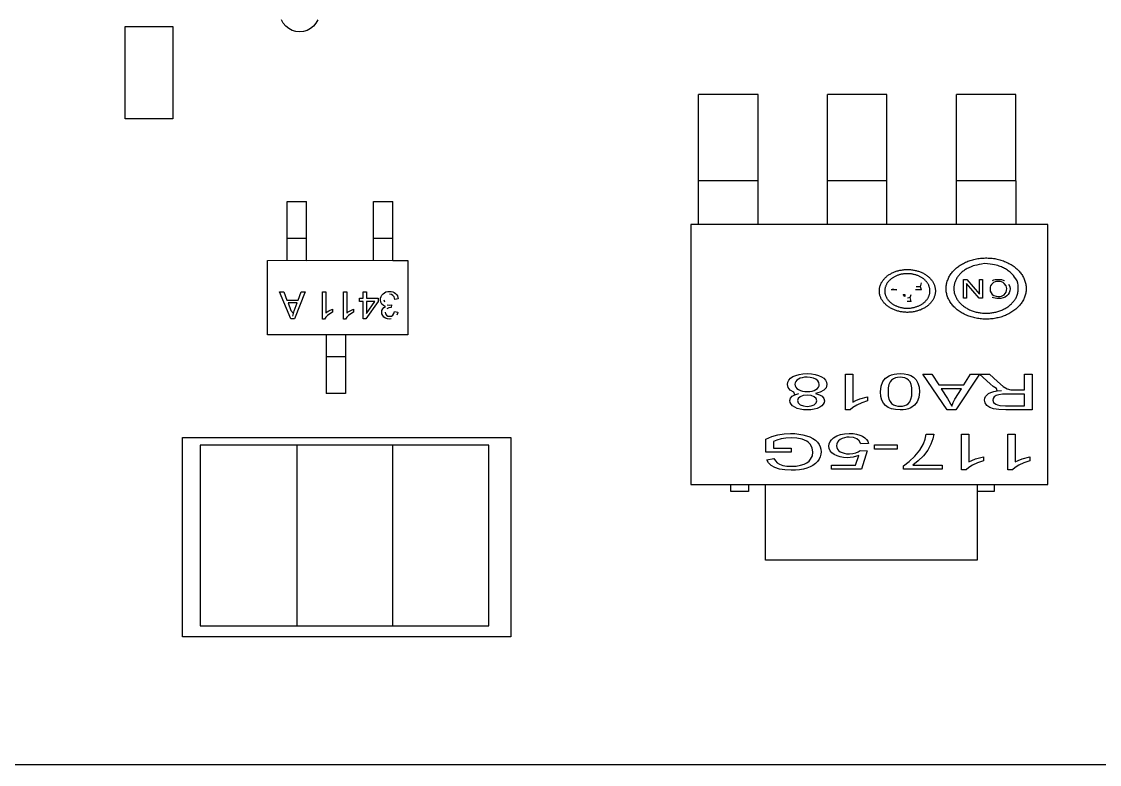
# Model space of a CAD drawing. Header units: millimetres. Extents: x -116 to 361, y -106 to 178.
# Drawn here: x 63.75 to 82.53, y -5.41 to 7.53 of the extents above; entities that cross this region are included whole.
import ezdxf

# ---------------------------------------------------------------- set-up
doc = ezdxf.new("R2010")
doc.units = ezdxf.units.MM
doc.layers.add('Edges', color=7, linetype='Continuous')

# ---------------------------------------------------------------- blocks, each defined once
blk = doc.blocks.new('Arduino Uno pl')
at = {"layer": 'Edges'}
for p, q in [((-5.498, -13.194), (-5.53, -13.135)), ((-4.895, -13.135), (-4.928, -13.194)), ((-8.25, -14.858), (-8.25, -13.249)), ((-8.25, -13.249), (-7.424, -13.249)), ((-7.424, -13.249), (-7.424, -14.858)), ((-5.455, -13.246), (-5.498, -13.194)), ((-5.403, -13.288), (-5.455, -13.246)), ((-5.344, -13.319), (-5.403, -13.288)), ((-5.279, -13.338), (-5.344, -13.319)), ((-5.082, -13.319), (-5.146, -13.338)), ((-5.023, -13.288), (-5.082, -13.319)), ((-4.971, -13.246), (-5.023, -13.288)), ((-4.928, -13.194), (-4.971, -13.246)), ((-5.213, -13.345), (-5.279, -13.338)), ((-5.146, -13.338), (-5.213, -13.345)), ((1.736, -15.938), (1.736, -14.434)), ((2.773, -14.434), (1.736, -14.434)), ((2.773, -15.938), (2.773, -14.434)), ((5.019, -14.434), (3.982, -14.434)), ((3.982, -15.938), (3.982, -14.434)), ((5.019, -15.938), (5.019, -14.434)), ((7.266, -14.434), (6.229, -14.434)), ((6.229, -15.938), (6.229, -14.434)), ((7.266, -15.938), (7.266, -14.434)), ((-7.424, -14.858), (-8.25, -14.858)), ((2.773, -15.938), (1.736, -15.938)), ((1.736, -16.703), (1.736, -15.938)), ((2.773, -16.703), (2.773, -15.938)), ((5.019, -15.938), (3.982, -15.938)), ((3.982, -16.703), (3.982, -15.938)), ((5.019, -16.703), (5.019, -15.938)), ((7.266, -15.938), (6.229, -15.938)), ((6.229, -16.703), (6.229, -15.938)), ((7.266, -15.938), (7.266, -16.703)), ((-5.432, -16.941), (-5.432, -16.299)), ((-5.432, -16.299), (-5.094, -16.299)), ((-5.094, -16.941), (-5.094, -16.299)), ((-3.927, -16.941), (-3.927, -16.299)), ((-3.927, -16.299), (-3.589, -16.299)), ((-3.589, -16.941), (-3.589, -16.299)), ((1.599, -16.703), (1.599, -21.23)), ((1.736, -16.703), (1.599, -16.703)), ((2.773, -16.703), (1.736, -16.703)), ((3.982, -16.703), (2.773, -16.703)), ((5.019, -16.703), (3.982, -16.703)), ((6.229, -16.703), (5.019, -16.703)), ((7.266, -16.703), (6.229, -16.703)), ((7.82, -16.703), (7.266, -16.703)), ((7.82, -21.23), (7.82, -16.703)), ((-5.432, -16.941), (-5.094, -16.941)), ((-5.432, -17.322), (-5.432, -16.941)), ((-5.094, -17.326), (-5.094, -16.941)), ((-3.927, -16.941), (-3.589, -16.941)), ((-3.927, -17.322), (-3.927, -16.941)), ((-3.589, -17.326), (-3.589, -16.941)), ((-5.77, -17.326), (-5.432, -17.322)), ((-5.77, -18.622), (-5.77, -17.326)), ((-5.432, -17.322), (-5.094, -17.326)), ((-5.094, -17.326), (-3.927, -17.322)), ((-3.927, -17.322), (-3.589, -17.326)), ((-3.589, -17.326), (-3.327, -17.326)), ((-3.327, -17.326), (-3.327, -18.622)), ((5.193, -17.836), (5.092, -17.836)), ((5.117, -17.822), (5.193, -17.836)), ((5.622, -17.837), (5.517, -17.837)), ((5.601, -17.786), (5.528, -17.786)), ((5.601, -17.786), (5.622, -17.718)), ((5.622, -17.837), (5.601, -17.786)), ((6.351, -17.985), (6.351, -17.661)), ((6.351, -17.661), (6.408, -17.661)), ((6.627, -17.985), (6.404, -17.731)), ((6.404, -17.731), (6.404, -17.985)), ((6.408, -17.661), (6.631, -17.916)), ((6.631, -17.916), (6.631, -17.661)), ((6.631, -17.661), (6.685, -17.661)), ((6.685, -17.661), (6.685, -17.985)), ((6.817, -17.794), (6.814, -17.823)), ((6.814, -17.823), (6.819, -17.86)), ((6.824, -17.768), (6.817, -17.794)), ((6.837, -17.745), (6.824, -17.768)), ((6.855, -17.727), (6.837, -17.745)), ((6.877, -17.712), (6.855, -17.727)), ((6.856, -17.676), (6.88, -17.667)), ((6.902, -17.701), (6.877, -17.712)), ((6.88, -17.667), (6.906, -17.661)), ((6.929, -17.695), (6.902, -17.701)), ((6.906, -17.661), (6.932, -17.657)), ((6.959, -17.692), (6.929, -17.695)), ((6.932, -17.657), (6.959, -17.656)), ((6.959, -17.656), (6.988, -17.657)), ((6.989, -17.695), (6.959, -17.692)), ((6.988, -17.657), (7.016, -17.661)), ((7.016, -17.701), (6.989, -17.695)), ((7.016, -17.661), (7.042, -17.668)), ((7.041, -17.711), (7.016, -17.701)), ((7.063, -17.726), (7.041, -17.711)), ((7.042, -17.668), (7.066, -17.678)), ((7.094, -17.766), (7.063, -17.726)), ((7.101, -17.791), (7.094, -17.766)), ((7.104, -17.818), (7.101, -17.791)), ((7.101, -17.852), (7.104, -17.818)), ((7.137, -17.738), (7.156, -17.778)), ((7.156, -17.778), (7.162, -17.819)), ((7.162, -17.819), (7.158, -17.857)), ((-5.368, -18.346), (-5.561, -17.873)), ((-5.561, -17.873), (-5.49, -17.873)), ((-5.49, -17.873), (-5.435, -18.016)), ((-5.435, -18.016), (-5.237, -18.016)), ((-5.119, -17.873), (-5.3, -18.346)), ((-5.237, -18.016), (-5.185, -17.873)), ((-5.185, -17.873), (-5.119, -17.873)), ((-4.815, -17.873), (-4.757, -17.873)), ((-4.815, -18.348), (-4.815, -17.873)), ((-4.757, -17.873), (-4.757, -18.243)), ((-4.448, -17.873), (-4.39, -17.873)), ((-4.448, -18.348), (-4.448, -17.873)), ((-4.39, -17.873), (-4.39, -18.243)), ((-4.17, -18.04), (-4.17, -17.986)), ((-4.17, -17.986), (-4.107, -17.986)), ((-4.107, -17.986), (-4.107, -17.873)), ((-4.107, -17.873), (-4.049, -17.873)), ((-4.049, -17.873), (-4.049, -17.986)), ((-4.049, -17.986), (-3.844, -17.986)), ((-3.844, -17.986), (-3.844, -18.04)), ((-3.805, -18.013), (-3.802, -17.983)), ((-3.799, -18.055), (-3.805, -18.013)), ((-3.802, -17.983), (-3.794, -17.956)), ((-3.794, -17.956), (-3.78, -17.931)), ((-3.78, -17.931), (-3.76, -17.908)), ((-3.76, -17.908), (-3.736, -17.889)), ((-3.744, -18.012), (-3.737, -18.048)), ((-3.736, -17.889), (-3.709, -17.876)), ((-3.709, -17.876), (-3.679, -17.868)), ((-3.679, -17.868), (-3.646, -17.865)), ((-3.646, -17.865), (-3.616, -17.867)), ((-3.615, -17.918), (-3.646, -17.913)), ((-3.616, -17.867), (-3.589, -17.874)), ((-3.588, -17.935), (-3.615, -17.918)), ((-3.589, -17.874), (-3.565, -17.886)), ((-3.567, -17.963), (-3.588, -17.935)), ((-3.554, -18.006), (-3.567, -17.963)), ((-3.565, -17.886), (-3.543, -17.902)), ((-3.496, -17.998), (-3.554, -18.006)), ((-3.543, -17.902), (-3.524, -17.922)), ((-3.524, -17.922), (-3.51, -17.945)), ((-3.51, -17.945), (-3.501, -17.97)), ((-3.501, -17.97), (-3.496, -17.998)), ((5.33, -17.952), (5.303, -17.919)), ((5.303, -17.919), (5.329, -17.919)), ((5.329, -17.919), (5.33, -17.952)), ((5.42, -17.972), (5.376, -17.986)), ((5.42, -17.972), (5.441, -17.919)), ((5.441, -18.039), (5.42, -17.972)), ((6.404, -17.985), (6.351, -17.985)), ((6.685, -17.985), (6.627, -17.985)), ((6.819, -17.86), (6.832, -17.892)), ((6.832, -17.892), (6.853, -17.918)), ((6.853, -17.918), (6.883, -17.938)), ((6.877, -17.979), (6.853, -17.97)), ((6.903, -17.986), (6.877, -17.979)), ((6.883, -17.938), (6.919, -17.95)), ((6.93, -17.99), (6.903, -17.986)), ((6.919, -17.95), (6.958, -17.954)), ((6.959, -17.991), (6.93, -17.99)), ((6.958, -17.954), (6.987, -17.952)), ((7.002, -17.988), (6.959, -17.991)), ((6.987, -17.952), (7.014, -17.946)), ((7.04, -17.98), (7.002, -17.988)), ((7.014, -17.946), (7.038, -17.936)), ((7.038, -17.936), (7.061, -17.923)), ((7.075, -17.965), (7.04, -17.98)), ((7.061, -17.923), (7.08, -17.905)), ((7.105, -17.945), (7.075, -17.965)), ((7.08, -17.905), (7.093, -17.881)), ((7.093, -17.881), (7.101, -17.852)), ((7.13, -17.92), (7.105, -17.945)), ((7.148, -17.891), (7.13, -17.92)), ((7.158, -17.857), (7.148, -17.891)), ((-5.255, -18.067), (-5.415, -18.067)), ((-5.415, -18.067), (-5.366, -18.198)), ((-5.366, -18.198), (-5.322, -18.251)), ((-5.322, -18.251), (-5.307, -18.206)), ((-5.307, -18.206), (-5.255, -18.067)), ((-4.733, -18.223), (-4.702, -18.203)), ((-4.702, -18.203), (-4.641, -18.173)), ((-4.641, -18.173), (-4.641, -18.229)), ((-4.366, -18.223), (-4.335, -18.203)), ((-4.335, -18.203), (-4.274, -18.173)), ((-4.274, -18.173), (-4.274, -18.229)), ((-4.107, -18.04), (-4.17, -18.04)), ((-4.107, -18.346), (-4.107, -18.04)), ((-3.844, -18.04), (-4.059, -18.346)), ((-4.049, -18.04), (-4.049, -18.253)), ((-4.049, -18.253), (-3.901, -18.04)), ((-3.901, -18.04), (-4.049, -18.04)), ((-3.782, -18.089), (-3.799, -18.055)), ((-3.754, -18.114), (-3.782, -18.089)), ((-3.782, -18.225), (-3.778, -18.196)), ((-3.778, -18.196), (-3.766, -18.169)), ((-3.766, -18.169), (-3.745, -18.147)), ((-3.717, -18.129), (-3.754, -18.114)), ((-3.745, -18.147), (-3.717, -18.129)), ((-3.661, -18.152), (-3.693, -18.167)), ((-3.688, -18.097), (-3.651, -18.103)), ((-3.617, -18.148), (-3.661, -18.152)), ((-3.651, -18.103), (-3.61, -18.097)), ((-3.61, -18.097), (-3.617, -18.148)), ((5.441, -18.039), (5.372, -18.039)), ((-5.3, -18.346), (-5.368, -18.346)), ((-5.332, -18.296), (-5.322, -18.251)), ((-4.778, -18.348), (-4.815, -18.348)), ((-4.757, -18.317), (-4.778, -18.348)), ((-4.757, -18.243), (-4.733, -18.223)), ((-4.726, -18.285), (-4.757, -18.317)), ((-4.687, -18.254), (-4.726, -18.285)), ((-4.641, -18.229), (-4.687, -18.254)), ((-4.411, -18.348), (-4.448, -18.348)), ((-4.39, -18.317), (-4.411, -18.348)), ((-4.39, -18.243), (-4.366, -18.223)), ((-4.359, -18.285), (-4.39, -18.317)), ((-4.32, -18.254), (-4.359, -18.285)), ((-4.274, -18.229), (-4.32, -18.254)), ((-4.059, -18.346), (-4.107, -18.346)), ((-3.778, -18.256), (-3.782, -18.225)), ((-3.765, -18.286), (-3.778, -18.256)), ((-3.744, -18.312), (-3.765, -18.286)), ((-3.715, -18.331), (-3.744, -18.312)), ((-3.722, -18.226), (-3.717, -18.255)), ((-3.717, -18.255), (-3.701, -18.279)), ((-3.681, -18.344), (-3.715, -18.331)), ((-3.701, -18.279), (-3.676, -18.295)), ((-3.644, -18.348), (-3.681, -18.344)), ((-3.676, -18.295), (-3.645, -18.3)), ((-3.645, -18.3), (-3.614, -18.295)), ((-3.617, -18.346), (-3.644, -18.348)), ((-3.614, -18.295), (-3.589, -18.279)), ((-3.589, -18.279), (-3.57, -18.252)), ((-3.57, -18.252), (-3.56, -18.215)), ((-3.56, -18.215), (-3.502, -18.225)), ((-3.509, -18.253), (-3.519, -18.277)), ((-3.502, -18.225), (-3.509, -18.253)), ((-4.751, -18.622), (-5.77, -18.622)), ((-4.413, -18.624), (-4.751, -18.622)), ((-4.751, -18.622), (-4.751, -19.006)), ((-3.327, -18.622), (-4.413, -18.624)), ((-4.413, -18.624), (-4.413, -19.006)), ((-4.413, -19.006), (-4.751, -19.006)), ((-4.751, -19.006), (-4.751, -19.647)), ((-4.413, -19.006), (-4.413, -19.647)), ((3.38, -19.351), (3.431, -19.328)), ((3.431, -19.328), (3.489, -19.311)), ((3.489, -19.311), (3.555, -19.301)), ((3.555, -19.301), (3.628, -19.297)), ((3.628, -19.297), (3.701, -19.301)), ((3.701, -19.301), (3.767, -19.311)), ((3.767, -19.311), (3.825, -19.328)), ((3.825, -19.328), (3.876, -19.352)), ((4.296, -19.308), (4.424, -19.308)), ((4.296, -19.93), (4.296, -19.308)), ((4.424, -19.308), (4.424, -19.793)), ((4.992, -19.378), (5.057, -19.334)), ((5.057, -19.334), (5.097, -19.318)), ((5.097, -19.318), (5.142, -19.306)), ((5.142, -19.306), (5.191, -19.3)), ((5.191, -19.3), (5.246, -19.297)), ((5.246, -19.297), (5.317, -19.301)), ((5.317, -19.301), (5.38, -19.313)), ((5.38, -19.313), (5.435, -19.333)), ((5.435, -19.333), (5.482, -19.362)), ((6.069, -19.928), (5.643, -19.308)), ((5.643, -19.308), (5.8, -19.308)), ((5.8, -19.308), (5.921, -19.496)), ((6.633, -19.308), (6.217, -19.928)), ((6.356, -19.496), (6.471, -19.308)), ((6.471, -19.308), (6.633, -19.308)), ((6.814, -19.477), (6.633, -19.308)), ((6.633, -19.308), (6.806, -19.308)), ((6.806, -19.308), (6.944, -19.437)), ((7.412, -19.583), (7.412, -19.308)), ((7.412, -19.308), (7.55, -19.308)), ((7.55, -19.308), (7.55, -19.928)), ((3.285, -19.485), (3.291, -19.447)), ((3.298, -19.539), (3.285, -19.485)), ((3.291, -19.447), (3.309, -19.412)), ((3.309, -19.412), (3.338, -19.38)), ((3.338, -19.38), (3.38, -19.351)), ((3.42, -19.458), (3.416, -19.484)), ((3.416, -19.484), (3.42, -19.51)), ((3.431, -19.435), (3.42, -19.458)), ((3.42, -19.51), (3.431, -19.534)), ((3.449, -19.414), (3.431, -19.435)), ((3.475, -19.395), (3.449, -19.414)), ((3.507, -19.38), (3.475, -19.395)), ((3.543, -19.369), (3.507, -19.38)), ((3.583, -19.362), (3.543, -19.369)), ((3.627, -19.36), (3.583, -19.362)), ((3.683, -19.364), (3.627, -19.36)), ((3.736, -19.377), (3.683, -19.364)), ((3.781, -19.397), (3.736, -19.377)), ((3.813, -19.424), (3.781, -19.397)), ((3.833, -19.455), (3.813, -19.424)), ((3.825, -19.536), (3.836, -19.512)), ((3.839, -19.487), (3.833, -19.455)), ((3.836, -19.512), (3.839, -19.487)), ((3.876, -19.352), (3.918, -19.38)), ((3.918, -19.38), (3.947, -19.413)), ((3.947, -19.413), (3.965, -19.448)), ((3.971, -19.487), (3.958, -19.543)), ((3.965, -19.448), (3.971, -19.487)), ((4.907, -19.614), (4.916, -19.515)), ((4.916, -19.515), (4.945, -19.437)), ((4.945, -19.437), (4.992, -19.378)), ((5.053, -19.487), (5.042, -19.544)), ((5.072, -19.442), (5.053, -19.487)), ((5.098, -19.411), (5.072, -19.442)), ((5.13, -19.388), (5.098, -19.411)), ((5.165, -19.373), (5.13, -19.388)), ((5.204, -19.363), (5.165, -19.373)), ((5.246, -19.36), (5.204, -19.363)), ((5.288, -19.363), (5.246, -19.36)), ((5.327, -19.373), (5.288, -19.363)), ((5.362, -19.388), (5.327, -19.373)), ((5.394, -19.41), (5.362, -19.388)), ((5.42, -19.442), (5.394, -19.41)), ((5.439, -19.486), (5.42, -19.442)), ((5.45, -19.544), (5.439, -19.486)), ((5.482, -19.362), (5.527, -19.406)), ((5.527, -19.406), (5.559, -19.463)), ((5.559, -19.463), (5.579, -19.532)), ((5.921, -19.496), (6.356, -19.496)), ((6.869, -19.522), (6.814, -19.477)), ((6.928, -19.559), (6.869, -19.522)), ((6.944, -19.437), (7.043, -19.522)), ((7.043, -19.522), (7.113, -19.564)), ((-4.413, -19.647), (-4.751, -19.647)), ((3.335, -19.584), (3.298, -19.539)), ((3.397, -19.62), (3.335, -19.584)), ((3.337, -19.728), (3.366, -19.693)), ((3.366, -19.693), (3.414, -19.665)), ((3.414, -19.665), (3.397, -19.62)), ((3.414, -19.665), (3.481, -19.644)), ((3.431, -19.534), (3.45, -19.556)), ((3.45, -19.556), (3.477, -19.575)), ((3.506, -19.701), (3.471, -19.732)), ((3.477, -19.575), (3.51, -19.591)), ((3.56, -19.68), (3.506, -19.701)), ((3.51, -19.591), (3.546, -19.602)), ((3.546, -19.602), (3.587, -19.609)), ((3.627, -19.673), (3.56, -19.68)), ((3.587, -19.609), (3.631, -19.611)), ((3.696, -19.68), (3.627, -19.673)), ((3.631, -19.611), (3.674, -19.609)), ((3.674, -19.609), (3.713, -19.602)), ((3.751, -19.701), (3.696, -19.68)), ((3.713, -19.602), (3.749, -19.591)), ((3.749, -19.591), (3.78, -19.575)), ((3.786, -19.733), (3.751, -19.701)), ((3.857, -19.623), (3.773, -19.644)), ((3.773, -19.644), (3.842, -19.665)), ((3.78, -19.575), (3.806, -19.557)), ((3.806, -19.557), (3.825, -19.536)), ((3.842, -19.665), (3.89, -19.693)), ((3.919, -19.588), (3.857, -19.623)), ((3.89, -19.693), (3.919, -19.729)), ((3.958, -19.543), (3.919, -19.588)), ((4.545, -19.74), (4.679, -19.701)), ((4.679, -19.701), (4.679, -19.775)), ((4.913, -19.696), (4.907, -19.614)), ((4.93, -19.76), (4.913, -19.696)), ((5.042, -19.544), (5.038, -19.614)), ((5.038, -19.614), (5.042, -19.684)), ((5.042, -19.684), (5.053, -19.741)), ((5.437, -19.742), (5.45, -19.684)), ((5.454, -19.614), (5.45, -19.544)), ((5.45, -19.684), (5.454, -19.614)), ((5.576, -19.713), (5.547, -19.79)), ((5.585, -19.614), (5.576, -19.713)), ((5.579, -19.532), (5.585, -19.614)), ((6.317, -19.562), (5.964, -19.562)), ((5.964, -19.562), (6.073, -19.734)), ((6.202, -19.744), (6.317, -19.562)), ((6.723, -19.727), (6.736, -19.698)), ((6.736, -19.698), (6.758, -19.671)), ((6.758, -19.671), (6.79, -19.647)), ((6.79, -19.647), (6.83, -19.627)), ((6.83, -19.627), (6.881, -19.61)), ((6.888, -19.703), (6.867, -19.73)), ((6.881, -19.61), (6.941, -19.598)), ((6.922, -19.681), (6.888, -19.703)), ((6.969, -19.666), (6.922, -19.681)), ((6.941, -19.598), (6.928, -19.559)), ((6.941, -19.598), (7.011, -19.59)), ((7.032, -19.657), (6.969, -19.666)), ((7.116, -19.654), (7.032, -19.657)), ((7.113, -19.564), (7.176, -19.58)), ((7.412, -19.654), (7.116, -19.654)), ((7.176, -19.58), (7.252, -19.583)), ((7.252, -19.583), (7.412, -19.583)), ((7.412, -19.859), (7.412, -19.654)), ((3.328, -19.768), (3.337, -19.728)), ((3.333, -19.801), (3.328, -19.768)), ((3.349, -19.831), (3.333, -19.801)), ((3.375, -19.858), (3.349, -19.831)), ((3.411, -19.883), (3.375, -19.858)), ((3.456, -19.904), (3.411, -19.883)), ((3.471, -19.732), (3.459, -19.769)), ((3.459, -19.769), (3.471, -19.807)), ((3.471, -19.807), (3.508, -19.839)), ((3.508, -19.839), (3.562, -19.861)), ((3.562, -19.861), (3.629, -19.868)), ((3.629, -19.868), (3.696, -19.861)), ((3.696, -19.861), (3.75, -19.84)), ((3.75, -19.84), (3.786, -19.809)), ((3.798, -19.773), (3.786, -19.733)), ((3.786, -19.809), (3.798, -19.773)), ((3.847, -19.884), (3.803, -19.904)), ((3.883, -19.86), (3.847, -19.884)), ((3.908, -19.833), (3.883, -19.86)), ((3.924, -19.803), (3.908, -19.833)), ((3.919, -19.729), (3.929, -19.77)), ((3.929, -19.77), (3.924, -19.803)), ((4.424, -19.889), (4.379, -19.93)), ((4.424, -19.793), (4.477, -19.767)), ((4.492, -19.847), (4.424, -19.889)), ((4.477, -19.767), (4.545, -19.74)), ((4.579, -19.808), (4.492, -19.847)), ((4.679, -19.775), (4.579, -19.808)), ((4.958, -19.81), (4.93, -19.76)), ((4.995, -19.852), (4.958, -19.81)), ((5.042, -19.886), (4.995, -19.852)), ((5.099, -19.91), (5.042, -19.886)), ((5.053, -19.741), (5.072, -19.785)), ((5.072, -19.785), (5.098, -19.817)), ((5.098, -19.817), (5.13, -19.839)), ((5.13, -19.839), (5.166, -19.855)), ((5.166, -19.855), (5.205, -19.864)), ((5.205, -19.864), (5.248, -19.867)), ((5.248, -19.867), (5.289, -19.864)), ((5.289, -19.864), (5.327, -19.856)), ((5.327, -19.856), (5.36, -19.842)), ((5.36, -19.842), (5.388, -19.823)), ((5.388, -19.823), (5.417, -19.789)), ((5.434, -19.894), (5.395, -19.91)), ((5.417, -19.789), (5.437, -19.742)), ((5.5, -19.85), (5.434, -19.894)), ((5.547, -19.79), (5.5, -19.85)), ((6.073, -19.734), (6.146, -19.863)), ((6.146, -19.863), (6.17, -19.803)), ((6.17, -19.803), (6.202, -19.744)), ((6.718, -19.759), (6.723, -19.727)), ((6.729, -19.808), (6.718, -19.759)), ((6.761, -19.852), (6.729, -19.808)), ((6.812, -19.888), (6.761, -19.852)), ((6.877, -19.911), (6.812, -19.888)), ((6.867, -19.73), (6.86, -19.759)), ((6.86, -19.759), (6.873, -19.799)), ((6.873, -19.799), (6.914, -19.831)), ((6.914, -19.831), (6.944, -19.843)), ((6.944, -19.843), (6.983, -19.852)), ((6.983, -19.852), (7.083, -19.859)), ((7.083, -19.859), (7.412, -19.859)), ((3.507, -19.918), (3.456, -19.904)), ((3.565, -19.927), (3.507, -19.918)), ((3.63, -19.93), (3.565, -19.927)), ((3.694, -19.927), (3.63, -19.93)), ((3.752, -19.919), (3.694, -19.927)), ((3.803, -19.904), (3.752, -19.919)), ((4.379, -19.93), (4.296, -19.93)), ((5.168, -19.925), (5.099, -19.91)), ((5.246, -19.93), (5.168, -19.925)), ((5.3, -19.928), (5.246, -19.93)), ((5.35, -19.921), (5.3, -19.928)), ((5.395, -19.91), (5.35, -19.921)), ((6.217, -19.928), (6.069, -19.928)), ((6.966, -19.924), (6.877, -19.911)), ((7.088, -19.928), (6.966, -19.924)), ((7.55, -19.928), (7.088, -19.928)), ((-7.255, -23.881), (-7.255, -20.411)), ((-7.255, -20.411), (-1.534, -20.411)), ((-1.534, -20.411), (-1.534, -23.881)), ((2.909, -20.438), (3.012, -20.396)), ((2.909, -20.668), (2.909, -20.438)), ((3.012, -20.396), (3.118, -20.365)), ((3.098, -20.457), (3.043, -20.479)), ((3.173, -20.436), (3.098, -20.457)), ((3.118, -20.365), (3.227, -20.347)), ((3.259, -20.42), (3.173, -20.436)), ((3.227, -20.347), (3.339, -20.341)), ((3.347, -20.415), (3.259, -20.42)), ((3.339, -20.341), (3.414, -20.344)), ((3.447, -20.422), (3.347, -20.415)), ((3.414, -20.344), (3.485, -20.351)), ((3.541, -20.442), (3.447, -20.422)), ((3.485, -20.351), (3.553, -20.363)), ((3.584, -20.458), (3.541, -20.442)), ((3.553, -20.363), (3.618, -20.38)), ((3.622, -20.476), (3.584, -20.458)), ((3.618, -20.38), (3.676, -20.402)), ((3.676, -20.402), (3.728, -20.428)), ((3.728, -20.428), (3.771, -20.459)), ((3.771, -20.459), (3.807, -20.493)), ((4.027, -20.483), (4.052, -20.449)), ((4.052, -20.449), (4.088, -20.416)), ((4.088, -20.416), (4.143, -20.384)), ((4.143, -20.384), (4.207, -20.36)), ((4.205, -20.445), (4.177, -20.468)), ((4.239, -20.427), (4.205, -20.445)), ((4.207, -20.36), (4.28, -20.346)), ((4.276, -20.414), (4.239, -20.427)), ((4.317, -20.406), (4.276, -20.414)), ((4.28, -20.346), (4.361, -20.341)), ((4.361, -20.404), (4.317, -20.406)), ((4.361, -20.341), (4.429, -20.344)), ((4.433, -20.411), (4.361, -20.404)), ((4.429, -20.344), (4.49, -20.353)), ((4.492, -20.433), (4.433, -20.411)), ((4.49, -20.353), (4.545, -20.368)), ((4.537, -20.47), (4.492, -20.433)), ((4.545, -20.368), (4.593, -20.389)), ((4.593, -20.389), (4.633, -20.414)), ((4.633, -20.414), (4.664, -20.444)), ((4.664, -20.444), (4.684, -20.477)), ((5.653, -20.522), (5.685, -20.441)), ((5.685, -20.441), (5.702, -20.352)), ((5.702, -20.352), (5.833, -20.352)), ((5.82, -20.432), (5.785, -20.528)), ((5.833, -20.352), (5.82, -20.432)), ((6.314, -20.352), (6.442, -20.352)), ((6.314, -20.974), (6.314, -20.352)), ((6.442, -20.352), (6.442, -20.837)), ((7.122, -20.352), (7.25, -20.352)), ((7.122, -20.974), (7.122, -20.352)), ((7.25, -20.352), (7.25, -20.837)), ((-5.264, -20.542), (-6.943, -20.542)), ((-6.943, -20.542), (-6.943, -23.69)), ((-3.596, -20.542), (-5.264, -20.542)), ((-5.264, -20.542), (-5.264, -23.69)), ((-1.917, -20.542), (-3.596, -20.542)), ((-3.596, -20.542), (-3.596, -23.69)), ((-1.917, -23.69), (-1.917, -20.542)), ((3.043, -20.479), (3.043, -20.595)), ((3.043, -20.595), (3.349, -20.595)), ((3.349, -20.595), (3.349, -20.668)), ((3.654, -20.499), (3.622, -20.476)), ((3.681, -20.525), (3.654, -20.499)), ((3.717, -20.588), (3.681, -20.525)), ((3.729, -20.664), (3.717, -20.588)), ((3.807, -20.493), (3.835, -20.531)), ((3.835, -20.531), (3.855, -20.572)), ((3.855, -20.572), (3.867, -20.614)), ((3.867, -20.614), (3.871, -20.659)), ((4.006, -20.562), (4.011, -20.521)), ((4.012, -20.604), (4.006, -20.562)), ((4.011, -20.521), (4.027, -20.483)), ((4.029, -20.642), (4.012, -20.604)), ((4.059, -20.676), (4.029, -20.642)), ((4.146, -20.523), (4.142, -20.555)), ((4.142, -20.555), (4.145, -20.586)), ((4.145, -20.586), (4.157, -20.613)), ((4.158, -20.493), (4.146, -20.523)), ((4.157, -20.613), (4.176, -20.637)), ((4.177, -20.468), (4.158, -20.493)), ((4.176, -20.637), (4.203, -20.658)), ((4.519, -20.66), (4.553, -20.635)), ((4.562, -20.521), (4.537, -20.47)), ((4.553, -20.635), (4.673, -20.645)), ((4.696, -20.514), (4.562, -20.521)), ((4.673, -20.645), (4.572, -20.963)), ((4.684, -20.477), (4.696, -20.514)), ((4.801, -20.614), (4.801, -20.538)), ((4.801, -20.538), (5.194, -20.538)), ((5.194, -20.614), (4.801, -20.614)), ((5.194, -20.538), (5.194, -20.614)), ((5.503, -20.737), (5.589, -20.631)), ((5.589, -20.631), (5.653, -20.522)), ((5.729, -20.63), (5.653, -20.728)), ((5.785, -20.528), (5.729, -20.63)), ((3.349, -20.668), (2.909, -20.668)), ((2.924, -20.798), (3.048, -20.778)), ((2.957, -20.855), (2.924, -20.798)), ((3.048, -20.778), (3.075, -20.82)), ((3.075, -20.82), (3.107, -20.852)), ((3.623, -20.85), (3.661, -20.821)), ((3.661, -20.821), (3.689, -20.788)), ((3.689, -20.788), (3.719, -20.729)), ((3.719, -20.729), (3.729, -20.664)), ((3.807, -20.828), (3.772, -20.864)), ((3.835, -20.788), (3.807, -20.828)), ((3.855, -20.746), (3.835, -20.788)), ((3.867, -20.703), (3.855, -20.746)), ((3.871, -20.659), (3.867, -20.703)), ((4.1, -20.706), (4.059, -20.676)), ((4.149, -20.731), (4.1, -20.706)), ((4.204, -20.749), (4.149, -20.731)), ((4.203, -20.658), (4.236, -20.674)), ((4.264, -20.759), (4.204, -20.749)), ((4.236, -20.674), (4.274, -20.686)), ((4.33, -20.763), (4.264, -20.759)), ((4.274, -20.686), (4.316, -20.693)), ((4.316, -20.693), (4.364, -20.695)), ((4.38, -20.76), (4.33, -20.763)), ((4.364, -20.695), (4.422, -20.691)), ((4.43, -20.753), (4.38, -20.76)), ((4.422, -20.691), (4.475, -20.679)), ((4.526, -20.724), (4.43, -20.753)), ((4.47, -20.89), (4.526, -20.724)), ((4.475, -20.679), (4.519, -20.66)), ((5.306, -20.904), (5.405, -20.831)), ((5.405, -20.831), (5.503, -20.737)), ((5.564, -20.817), (5.47, -20.89)), ((5.653, -20.728), (5.564, -20.817)), ((6.442, -20.837), (6.495, -20.81)), ((6.495, -20.81), (6.563, -20.784)), ((6.563, -20.784), (6.698, -20.745)), ((6.698, -20.819), (6.597, -20.852)), ((6.698, -20.745), (6.698, -20.819)), ((7.25, -20.837), (7.303, -20.81)), ((7.303, -20.81), (7.371, -20.784)), ((7.371, -20.784), (7.506, -20.745)), ((7.506, -20.819), (7.405, -20.852)), ((7.506, -20.745), (7.506, -20.819)), ((3.003, -20.9), (2.957, -20.855)), ((3.065, -20.934), (3.003, -20.9)), ((3.146, -20.96), (3.065, -20.934)), ((3.107, -20.852), (3.149, -20.877)), ((3.242, -20.977), (3.146, -20.96)), ((3.149, -20.877), (3.206, -20.896)), ((3.206, -20.896), (3.274, -20.908)), ((3.35, -20.982), (3.242, -20.977)), ((3.274, -20.908), (3.349, -20.912)), ((3.349, -20.912), (3.437, -20.908)), ((3.425, -20.98), (3.35, -20.982)), ((3.496, -20.973), (3.425, -20.98)), ((3.437, -20.908), (3.512, -20.895)), ((3.563, -20.961), (3.496, -20.973)), ((3.512, -20.895), (3.574, -20.875)), ((3.624, -20.944), (3.563, -20.961)), ((3.574, -20.875), (3.623, -20.85)), ((3.681, -20.923), (3.624, -20.944)), ((3.73, -20.896), (3.681, -20.923)), ((3.772, -20.864), (3.73, -20.896)), ((4.055, -20.963), (4.055, -20.89)), ((4.055, -20.89), (4.47, -20.89)), ((4.572, -20.963), (4.055, -20.963)), ((5.306, -20.964), (5.306, -20.904)), ((5.979, -20.964), (5.306, -20.964)), ((5.47, -20.89), (5.979, -20.89)), ((5.979, -20.89), (5.979, -20.964)), ((6.397, -20.974), (6.314, -20.974)), ((6.442, -20.933), (6.397, -20.974)), ((6.51, -20.891), (6.442, -20.933)), ((6.597, -20.852), (6.51, -20.891)), ((7.205, -20.974), (7.122, -20.974)), ((7.25, -20.933), (7.205, -20.974)), ((7.318, -20.891), (7.25, -20.933)), ((7.405, -20.852), (7.318, -20.891)), ((1.599, -21.23), (2.301, -21.23)), ((2.301, -21.354), (2.301, -21.23)), ((2.301, -21.23), (2.607, -21.23)), ((2.607, -21.354), (2.301, -21.354)), ((2.607, -21.23), (2.905, -21.23)), ((2.607, -21.23), (2.607, -21.354)), ((2.905, -21.23), (6.591, -21.23)), ((2.905, -22.548), (2.905, -21.23)), ((6.591, -21.23), (6.885, -21.23)), ((6.591, -21.23), (6.591, -21.354)), ((6.885, -21.354), (6.591, -21.354)), ((6.591, -21.354), (6.591, -22.548)), ((6.885, -21.23), (7.82, -21.23)), ((6.885, -21.23), (6.885, -21.354)), ((6.591, -22.548), (2.905, -22.548)), ((-6.943, -23.69), (-5.264, -23.69)), ((-5.264, -23.69), (-3.596, -23.69)), ((-3.596, -23.69), (-1.917, -23.69)), ((-1.534, -23.881), (-7.255, -23.881)), ((-10.835, -26.106), (9.603, -26.106))]:
    blk.add_line(p, q, dxfattribs=at)
for points in [[(6.957, -18.324), (6.935, -18.329), (6.913, -18.333), (6.891, -18.337), (6.869, -18.341), (6.846, -18.344), (6.823, -18.346), (6.801, -18.347), (6.778, -18.349), (6.755, -18.349), (6.732, -18.349), (6.709, -18.348), (6.687, -18.347), (6.664, -18.345), (6.641, -18.343), (6.619, -18.34), (6.596, -18.337), (6.574, -18.333), (6.552, -18.328), (6.53, -18.323), (6.509, -18.317), (6.487, -18.311), (6.466, -18.304), (6.446, -18.297), (6.425, -18.289), (6.405, -18.281), (6.385, -18.272), (6.366, -18.263), (6.347, -18.253), (6.329, -18.243), (6.31, -18.233), (6.293, -18.222), (6.276, -18.21), (6.259, -18.198), (6.243, -18.186), (6.227, -18.173), (6.212, -18.16), (6.198, -18.146), (6.184, -18.132), (6.171, -18.118), (6.158, -18.104), (6.146, -18.089), (6.135, -18.074), (6.124, -18.058), (6.114, -18.043), (6.105, -18.027), (6.096, -18.011), (6.088, -17.994), (6.081, -17.978), (6.074, -17.961), (6.069, -17.944), (6.063, -17.927), (6.059, -17.91), (6.055, -17.893), (6.052, -17.875), (6.05, -17.858), (6.049, -17.841), (6.048, -17.823), (6.048, -17.806), (6.049, -17.788), (6.051, -17.771), (6.053, -17.754), (6.056, -17.736), (6.06, -17.719), (6.064, -17.702), (6.07, -17.685), (6.076, -17.668), (6.082, -17.652), (6.09, -17.635), (6.098, -17.619), (6.106, -17.603), (6.116, -17.587), (6.126, -17.571), (6.137, -17.556), (6.148, -17.541), (6.161, -17.526), (6.173, -17.511), (6.187, -17.497), (6.201, -17.483), (6.215, -17.47), (6.23, -17.457), (6.246, -17.444), (6.262, -17.432), (6.279, -17.42), (6.296, -17.409), (6.314, -17.398), (6.332, -17.387), (6.35, -17.377), (6.369, -17.367), (6.389, -17.358), (6.409, -17.349), (6.429, -17.341), (6.449, -17.334), (6.47, -17.326), (6.491, -17.32), (6.513, -17.314), (6.534, -17.308), (6.556, -17.303), (6.578, -17.299), (6.6, -17.295), (6.623, -17.291), (6.645, -17.289), (6.668, -17.286), (6.691, -17.285), (6.714, -17.284), (6.736, -17.283), (6.759, -17.283), (6.782, -17.284), (6.805, -17.285), (6.827, -17.287), (6.85, -17.289), (6.873, -17.292), (6.895, -17.295), (6.917, -17.299), (6.939, -17.304), (6.961, -17.309), (6.983, -17.315), (7.004, -17.321), (7.025, -17.328), (7.046, -17.335), (7.066, -17.343), (7.086, -17.351), (7.106, -17.36), (7.125, -17.369), (7.144, -17.379), (7.163, -17.389), (7.181, -17.4), (7.199, -17.411), (7.216, -17.422), (7.232, -17.434), (7.248, -17.446), (7.264, -17.459), (7.279, -17.472), (7.293, -17.486), (7.307, -17.5), (7.321, -17.514), (7.333, -17.529), (7.345, -17.543), (7.356, -17.558), (7.367, -17.574), (7.377, -17.59), (7.387, -17.605), (7.395, -17.622), (7.403, -17.638), (7.411, -17.654), (7.417, -17.671), (7.423, -17.688), (7.428, -17.705), (7.432, -17.722), (7.436, -17.739), (7.439, -17.757), (7.441, -17.774), (7.443, -17.791), (7.443, -17.809), (7.443, -17.826), (7.442, -17.844), (7.441, -17.861), (7.439, -17.879), (7.435, -17.896), (7.432, -17.913), (7.427, -17.93), (7.422, -17.947), (7.416, -17.964), (7.409, -17.981), (7.402, -17.997), (7.394, -18.013), (7.385, -18.029), (7.375, -18.045), (7.365, -18.061), (7.355, -18.076), (7.343, -18.091), (7.331, -18.106), (7.318, -18.121), (7.305, -18.135), (7.291, -18.149), (7.276, -18.162), (7.261, -18.175), (7.246, -18.188), (7.229, -18.2), (7.213, -18.212), (7.196, -18.224), (7.178, -18.235), (7.16, -18.245), (7.141, -18.255), (7.122, -18.265), (7.103, -18.274), (7.083, -18.283), (7.063, -18.291), (7.042, -18.299), (7.021, -18.306), (7, -18.312), (6.979, -18.318)], [(5.703, -17.582), (5.715, -17.59), (5.726, -17.599), (5.737, -17.608), (5.747, -17.617), (5.757, -17.626), (5.767, -17.636), (5.776, -17.646), (5.785, -17.656), (5.794, -17.667), (5.801, -17.677), (5.809, -17.688), (5.816, -17.699), (5.823, -17.71), (5.829, -17.721), (5.834, -17.733), (5.839, -17.744), (5.844, -17.756), (5.848, -17.768), (5.852, -17.78), (5.855, -17.792), (5.857, -17.804), (5.859, -17.816), (5.861, -17.828), (5.862, -17.84), (5.862, -17.852), (5.862, -17.865), (5.862, -17.877), (5.861, -17.889), (5.859, -17.901), (5.857, -17.913), (5.854, -17.925), (5.851, -17.937), (5.847, -17.949), (5.843, -17.961), (5.838, -17.973), (5.833, -17.984), (5.828, -17.996), (5.821, -18.007), (5.815, -18.018), (5.808, -18.029), (5.8, -18.04), (5.792, -18.05), (5.784, -18.061), (5.775, -18.071), (5.765, -18.081), (5.756, -18.09), (5.745, -18.1), (5.735, -18.109), (5.724, -18.118), (5.713, -18.126), (5.701, -18.135), (5.689, -18.143), (5.676, -18.15), (5.664, -18.158), (5.651, -18.165), (5.637, -18.172), (5.624, -18.178), (5.61, -18.184), (5.596, -18.19), (5.581, -18.195), (5.567, -18.2), (5.552, -18.205), (5.537, -18.209), (5.522, -18.213), (5.507, -18.217), (5.491, -18.22), (5.476, -18.222), (5.46, -18.225), (5.444, -18.227), (5.428, -18.228), (5.412, -18.229), (5.397, -18.23), (5.381, -18.231), (5.365, -18.231), (5.349, -18.23), (5.333, -18.229), (5.317, -18.228), (5.301, -18.226), (5.285, -18.224), (5.269, -18.222), (5.254, -18.219), (5.239, -18.216), (5.223, -18.212), (5.208, -18.208), (5.193, -18.204), (5.178, -18.199), (5.164, -18.194), (5.15, -18.189), (5.136, -18.183), (5.122, -18.177), (5.108, -18.17), (5.095, -18.164), (5.082, -18.157), (5.069, -18.149), (5.057, -18.141), (5.045, -18.133), (5.033, -18.125), (5.022, -18.116), (5.011, -18.107), (5.001, -18.098), (4.991, -18.089), (4.981, -18.079), (4.972, -18.069), (4.963, -18.059), (4.954, -18.048), (4.946, -18.038), (4.939, -18.027), (4.932, -18.016), (4.925, -18.005), (4.919, -17.994), (4.914, -17.982), (4.909, -17.971), (4.904, -17.959), (4.9, -17.947), (4.896, -17.935), (4.893, -17.923), (4.891, -17.911), (4.889, -17.899), (4.887, -17.887), (4.886, -17.875), (4.886, -17.863), (4.886, -17.85), (4.886, -17.838), (4.887, -17.826), (4.889, -17.814), (4.891, -17.802), (4.894, -17.79), (4.897, -17.778), (4.901, -17.766), (4.905, -17.754), (4.909, -17.742), (4.915, -17.731), (4.92, -17.719), (4.926, -17.708), (4.933, -17.697), (4.94, -17.686), (4.948, -17.675), (4.956, -17.665), (4.964, -17.654), (4.973, -17.644), (4.983, -17.634), (4.992, -17.625), (5.003, -17.615), (5.013, -17.606), (5.024, -17.597), (5.035, -17.589), (5.047, -17.58), (5.059, -17.572), (5.072, -17.565), (5.084, -17.557), (5.097, -17.55), (5.111, -17.543), (5.124, -17.537), (5.138, -17.531), (5.152, -17.525), (5.166, -17.52), (5.181, -17.515), (5.196, -17.51), (5.211, -17.506), (5.226, -17.502), (5.241, -17.498), (5.257, -17.495), (5.272, -17.493), (5.288, -17.49), (5.304, -17.488), (5.32, -17.487), (5.335, -17.486), (5.351, -17.485), (5.367, -17.484), (5.383, -17.484), (5.399, -17.485), (5.415, -17.486), (5.431, -17.487), (5.447, -17.489), (5.463, -17.491), (5.478, -17.493), (5.494, -17.496), (5.509, -17.499), (5.525, -17.503), (5.54, -17.507), (5.555, -17.511), (5.569, -17.516), (5.584, -17.521), (5.598, -17.526), (5.612, -17.532), (5.626, -17.538), (5.64, -17.544), (5.653, -17.551), (5.666, -17.558), (5.679, -17.566), (5.691, -17.574)], [(5.758, -17.922), (5.761, -17.912), (5.763, -17.902), (5.765, -17.893), (5.766, -17.883), (5.767, -17.873), (5.767, -17.863), (5.767, -17.853), (5.767, -17.844), (5.766, -17.834), (5.765, -17.824), (5.763, -17.814), (5.761, -17.805), (5.759, -17.795), (5.756, -17.785), (5.753, -17.776), (5.749, -17.766), (5.745, -17.757), (5.74, -17.748), (5.736, -17.739), (5.73, -17.73), (5.725, -17.721), (5.719, -17.712), (5.712, -17.704), (5.705, -17.695), (5.698, -17.687), (5.691, -17.679), (5.683, -17.671), (5.675, -17.664), (5.666, -17.656), (5.658, -17.649), (5.648, -17.642), (5.639, -17.635), (5.629, -17.629), (5.62, -17.622), (5.609, -17.616), (5.599, -17.611), (5.588, -17.605), (5.577, -17.6), (5.566, -17.595), (5.555, -17.59), (5.543, -17.586), (5.532, -17.582), (5.52, -17.578), (5.508, -17.575), (5.495, -17.571), (5.483, -17.569), (5.471, -17.566), (5.458, -17.564), (5.446, -17.562), (5.433, -17.56), (5.42, -17.559), (5.407, -17.558), (5.394, -17.557), (5.382, -17.557), (5.369, -17.557), (5.356, -17.557), (5.343, -17.558), (5.33, -17.559), (5.317, -17.56), (5.305, -17.561), (5.292, -17.563), (5.279, -17.566), (5.267, -17.568), (5.255, -17.571), (5.242, -17.574), (5.23, -17.577), (5.218, -17.581), (5.207, -17.585), (5.195, -17.59), (5.184, -17.594), (5.173, -17.599), (5.162, -17.604), (5.151, -17.61), (5.14, -17.615), (5.13, -17.621), (5.12, -17.628), (5.111, -17.634), (5.101, -17.641), (5.092, -17.648), (5.083, -17.655), (5.075, -17.662), (5.066, -17.67), (5.059, -17.678), (5.051, -17.686), (5.044, -17.694), (5.037, -17.702), (5.03, -17.711), (5.024, -17.719), (5.019, -17.728), (5.013, -17.737), (5.008, -17.746), (5.004, -17.755), (5, -17.765), (4.996, -17.774), (4.992, -17.784), (4.99, -17.793), (4.987, -17.803), (4.985, -17.812), (4.983, -17.822), (4.982, -17.832), (4.981, -17.842), (4.98, -17.852), (4.98, -17.862), (4.981, -17.871), (4.982, -17.881), (4.983, -17.891), (4.984, -17.901), (4.987, -17.91), (4.989, -17.92), (4.992, -17.93), (4.995, -17.939), (4.999, -17.949), (5.003, -17.958), (5.008, -17.967), (5.012, -17.976), (5.018, -17.985), (5.023, -17.994), (5.029, -18.003), (5.036, -18.011), (5.043, -18.02), (5.05, -18.028), (5.057, -18.036), (5.065, -18.044), (5.073, -18.051), (5.082, -18.059), (5.09, -18.066), (5.099, -18.073), (5.109, -18.08), (5.118, -18.086), (5.128, -18.092), (5.139, -18.098), (5.149, -18.104), (5.16, -18.11), (5.171, -18.115), (5.182, -18.12), (5.193, -18.125), (5.205, -18.129), (5.216, -18.133), (5.228, -18.137), (5.24, -18.14), (5.252, -18.144), (5.265, -18.146), (5.277, -18.149), (5.29, -18.151), (5.302, -18.153), (5.315, -18.155), (5.328, -18.156), (5.341, -18.157), (5.354, -18.158), (5.366, -18.158), (5.379, -18.158), (5.392, -18.158), (5.405, -18.157), (5.418, -18.156), (5.431, -18.155), (5.443, -18.153), (5.456, -18.152), (5.468, -18.149), (5.481, -18.147), (5.493, -18.144), (5.505, -18.141), (5.518, -18.137), (5.529, -18.134), (5.541, -18.13), (5.553, -18.125), (5.564, -18.121), (5.575, -18.116), (5.586, -18.111), (5.597, -18.105), (5.607, -18.1), (5.618, -18.094), (5.628, -18.087), (5.637, -18.081), (5.647, -18.074), (5.656, -18.067), (5.665, -18.06), (5.673, -18.053), (5.682, -18.045), (5.689, -18.037), (5.697, -18.029), (5.704, -18.021), (5.711, -18.013), (5.717, -18.004), (5.724, -17.996), (5.729, -17.987), (5.735, -17.978), (5.74, -17.969), (5.744, -17.96), (5.748, -17.95), (5.752, -17.941), (5.755, -17.931)]]:
    blk.add_lwpolyline(points, close=True, dxfattribs=at)
for points in [[(6.719, -17.382), (6.668, -17.39), (6.624, -17.398), (6.585, -17.406), (6.551, -17.415), (6.522, -17.423), (6.497, -17.432), (6.474, -17.441), (6.454, -17.45), (6.435, -17.459), (6.417, -17.469), (6.4, -17.478), (6.385, -17.487), (6.37, -17.497), (6.356, -17.506), (6.343, -17.516), (6.33, -17.527), (6.318, -17.537), (6.306, -17.548), (6.295, -17.559), (6.284, -17.571), (6.274, -17.582), (6.264, -17.594), (6.255, -17.606), (6.246, -17.619), (6.238, -17.631), (6.231, -17.644), (6.223, -17.657), (6.217, -17.67), (6.211, -17.683), (6.206, -17.697), (6.201, -17.71), (6.197, -17.724), (6.193, -17.738), (6.19, -17.752), (6.187, -17.766), (6.186, -17.78), (6.184, -17.794), (6.184, -17.808), (6.184, -17.822), (6.184, -17.836), (6.185, -17.85), (6.187, -17.864), (6.189, -17.878), (6.192, -17.892), (6.196, -17.906), (6.2, -17.919), (6.205, -17.933), (6.21, -17.946), (6.216, -17.96), (6.222, -17.973), (6.229, -17.986), (6.237, -17.999), (6.245, -18.011), (6.253, -18.024), (6.263, -18.036), (6.272, -18.048), (6.282, -18.06), (6.293, -18.071), (6.304, -18.082), (6.316, -18.093), (6.328, -18.104), (6.341, -18.114), (6.354, -18.124), (6.367, -18.134), (6.381, -18.143), (6.395, -18.152), (6.409, -18.16), (6.424, -18.169), (6.44, -18.176), (6.455, -18.184), (6.471, -18.191), (6.487, -18.198), (6.504, -18.204), (6.521, -18.21), (6.538, -18.215), (6.555, -18.22), (6.572, -18.225), (6.59, -18.229), (6.608, -18.232), (6.625, -18.236), (6.643, -18.238), (6.662, -18.241), (6.68, -18.243), (6.698, -18.244), (6.717, -18.245), (6.735, -18.246), (6.753, -18.246), (6.772, -18.245), (6.79, -18.244), (6.808, -18.243), (6.827, -18.241), (6.845, -18.239), (6.863, -18.236), (6.881, -18.233), (6.899, -18.229), (6.916, -18.225), (6.934, -18.221), (6.951, -18.216), (6.968, -18.211), (6.985, -18.205), (7.001, -18.199), (7.017, -18.192), (7.033, -18.185), (7.049, -18.178), (7.064, -18.17), (7.079, -18.162), (7.094, -18.153), (7.108, -18.144), (7.122, -18.135), (7.136, -18.126), (7.149, -18.116), (7.161, -18.105), (7.173, -18.095), (7.185, -18.084), (7.196, -18.073), (7.207, -18.062), (7.217, -18.05), (7.227, -18.038), (7.236, -18.026), (7.245, -18.013), (7.253, -18.001), (7.261, -17.988), (7.268, -17.975), (7.275, -17.961), (7.281, -17.946), (7.286, -17.931), (7.291, -17.915), (7.296, -17.899), (7.3, -17.881), (7.303, -17.861), (7.305, -17.84), (7.306, -17.816), (7.305, -17.789), (7.302, -17.758), (7.296, -17.724), (7.288, -17.684)], [(7.288, -17.684), (7.265, -17.649), (7.243, -17.618), (7.223, -17.591), (7.203, -17.569), (7.184, -17.549), (7.167, -17.533), (7.149, -17.519), (7.132, -17.506), (7.116, -17.494), (7.1, -17.483), (7.083, -17.473), (7.067, -17.464), (7.049, -17.455), (7.031, -17.447), (7.012, -17.439), (6.992, -17.431), (6.971, -17.424), (6.947, -17.416), (6.921, -17.409), (6.891, -17.403), (6.856, -17.396), (6.817, -17.391), (6.771, -17.386), (6.719, -17.382)]]:
    blk.add_lwpolyline(points, dxfattribs=at)

msp = doc.modelspace()

# ---------------------------------------------------------------- block references
msp.add_blockref('Arduino Uno pl', (73.81, 20.698))

doc.saveas('drawing.dxf')
